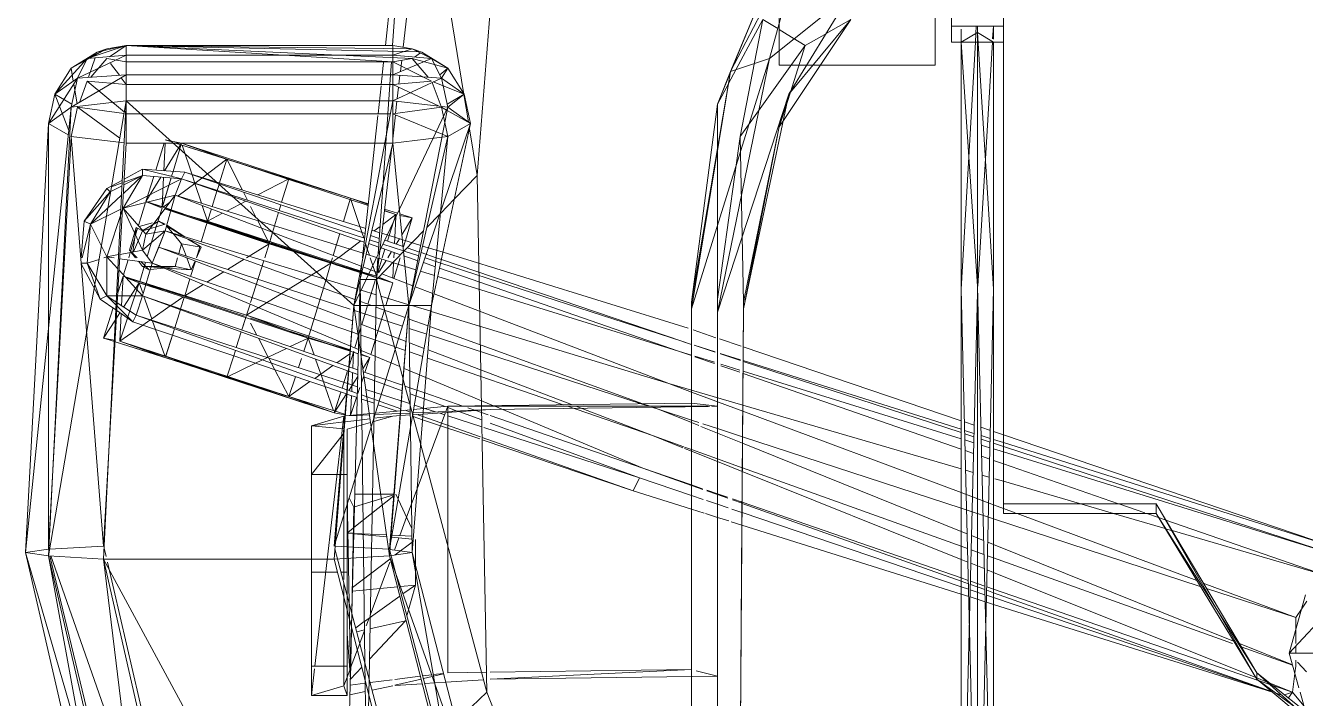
# Model space of a CAD drawing. Header units: millimetres. Extents: x -21051 to 202668, y -15646 to 13691.
# Drawn here: x -10965.2 to -10652.5, y -8356.8 to -8192.5 of the extents above; entities that cross this region are included whole.
import ezdxf

# ---------------------------------------------------------------- set-up
doc = ezdxf.new("R2010")
doc.units = ezdxf.units.MM
doc.layers.add('G-IMPT', color=8, linetype='Continuous', lineweight=5)
doc.layers.add('I-FURN', color=30, linetype='Continuous', lineweight=5)
doc.layers.get('0').off()
doc.layers.get('I-FURN').off()

# ---------------------------------------------------------------- blocks, each defined once
blk = doc.blocks.new('Aeron_Work_Chair_3485 - Aeron Work Chair_dwg-857507-00_Ground floor')
at = {"layer": 'G-IMPT'}
for p, q in [((-6.35, -37.31), (-25.4, -14.29)), ((-4.76, -37.31), (-25.4, -14.29)), ((-4.76, -37.31), (-23.02, -14.29)), ((-6.35, -37.31), (-23.02, -14.29)), ((-4.76, -37.31), (-23.02, -14.29)), ((23.81, -17.46), (50.52, -99.22)), ((49.19, -99.22), (23.81, -17.46)), ((0, -29.37), (11.11, -19.05)), ((19.05, -20.64), (32.54, -59.54)), ((29.97, -58.01), (19.05, -20.64)), ((26.19, -19.05), (53.32, -99.22)), ((51.45, -99.22), (26.19, -19.05)), ((0, -27.78), (0, -22.22)), ((0, -29.37), (0, -22.22)), ((-9.53, -26.72), (-14.18, -25.43)), ((-9.53, -28.58), (-12.86, -25.8)), ((-4.93, -28), (-9.53, -28.58)), ((0, -29.37), (-8.4, -27.04)), ((-3.18, -27.78), (-4.76, -27.98)), ((-2.18, -27.34), (-4.56, -25.14)), ((-1.71, -27.78), (-3.18, -27.78)), ((14.29, -25.4), (0, -29.37)), ((1.71, -27.78), (0, -27.78)), ((0, -29.37), (0, -27.79)), ((5.71, -27.78), (2.37, -27.78)), ((8.73, -27.78), (5.71, -27.78)), ((8.73, -27.78), (10.75, -26.38)), ((8.73, -27.78), (17.16, -50.38)), ((15.85, -49.6), (8.73, -27.78)), ((10.75, -26.38), (12.69, -25.04)), ((-9.53, -28.58), (-10.91, -29.55)), ((-9.53, -28.58), (-10.9, -29.57)), ((-10.24, -31.19), (-9.83, -32.49)), ((-10.24, -31.2), (-9.77, -32.59)), ((-9.71, -32.66), (-10.23, -31.21)), ((-9.53, -28.58), (-10.16, -30.49)), ((-9.53, -28.58), (-7.86, -33.4)), ((-7.31, -34.09), (-9.53, -28.58)), ((-2.89, -28.56), (1.6, -41.1)), ((2.37, -41.54), (-2.85, -28.58)), ((-9.53, -33.48), (11.93, -101.6)), ((-9.43, -33.59), (13.59, -101.6)), ((14.78, -101.6), (-9.35, -33.68)), ((-7.61, -34.13), (-6.66, -36.88)), ((-6.02, -37.31), (-7.04, -34.76)), ((-6.63, -36.97), (15.67, -101.6)), ((34.13, -61.91), (-6.35, -37.31)), ((-6.35, -37.31), (-4.76, -37.31)), ((-6.35, -37.31), (36.51, -61.91)), ((-4.76, -37.31), (-6.35, -37.31)), ((36.51, -61.91), (-4.76, -37.31)), ((-4.76, -37.31), (34.13, -61.91)), ((36.51, -61.91), (-4.76, -37.31)), ((19.76, -101.6), (-5.92, -37.57)), ((2.37, -43.24), (23.3, -101.6)), ((26.58, -101.6), (2.94, -42.95)), ((32.84, -101.6), (16.35, -51.1)), ((17.75, -51.95), (34.13, -95.87)), ((30.42, -59.56), (30.02, -58.18)), ((34.13, -72.27), (30.45, -59.68)), ((32.58, -59.65), (33.15, -61.29)), ((33.16, -61.32), (34.13, -64.13)), ((34.13, -61.91), (34.13, -99.22)), ((34.13, -61.91), (36.51, -61.91)), ((36.51, -61.91), (34.13, -61.91)), ((36.51, -61.91), (36.51, -99.22)), ((36.51, -61.91), (36.51, -99.22)), ((34.3, -64.63), (36.51, -71)), ((36.54, -71.07), (46.3, -99.22)), ((42, -99.22), (34.13, -72.27)), ((34.31, -96.36), (35.38, -99.22)), ((36.51, -99.22), (34.13, -99.22)), ((36.51, -99.22), (34.13, -99.22)), ((35.38, -99.22), (36.27, -101.6)), ((149.23, -99.22), (36.51, -99.22)), ((167.48, -99.22), (36.51, -99.22)), ((42.62, -101.32), (42, -99.22)), ((46.3, -99.22), (47.12, -101.6)), ((49.92, -101.6), (49.19, -99.22)), ((50.52, -99.22), (51.3, -101.6)), ((52.2, -101.6), (51.45, -99.22)), ((53.32, -99.22), (54.13, -101.6)), ((167.48, -99.22), (149.23, -99.22)), ((149.23, -99.22), (157.96, -99.22)), ((153.19, -99.22), (149.23, -99.22)), ((149.23, -99.22), (149.23, -104.19)), ((165.1, -99.22), (153.19, -99.22)), ((153.19, -99.22), (153.19, -111.92)), ((88.9, -101.6), (-69.42, -101.6)), ((-67.17, -101.76), (89.69, -105.57)), ((88.9, -101.6), (-59.53, -101.6)), ((88.9, -101.6), (-59.53, -105.02)), ((11.93, -101.6), (12.49, -103.36)), ((13.59, -101.6), (14.17, -103.32)), ((15.38, -103.29), (14.78, -101.6)), ((15.67, -101.6), (16.25, -103.27)), ((20.39, -103.18), (19.76, -101.6)), ((23.3, -101.6), (23.83, -103.1)), ((27.15, -103.02), (26.58, -101.6)), ((35.43, -109.54), (32.84, -101.6)), ((36.27, -101.6), (39.23, -109.54)), ((43.53, -104.45), (43.01, -102.66)), ((47.45, -102.55), (48.15, -104.56)), ((50.86, -104.63), (50.2, -102.49)), ((51.58, -102.46), (52.3, -104.66)), ((53.17, -104.68), (52.46, -102.44)), ((54.4, -102.4), (55.19, -104.73)), ((88.9, -101.6), (149.23, -101.6)), ((88.9, -101.6), (149.23, -101.6)), ((88.9, -101.6), (151.61, -105.57)), ((89.67, -105.47), (149.23, -101.89)), ((151.61, -105.57), (149.23, -101.6)), ((149.97, -101.6), (153.19, -101.6)), ((153.19, -101.6), (149.97, -101.6)), ((150.04, -101.84), (153.19, -101.65)), ((-72.23, -105.57), (88.9, -109.54)), ((89.69, -105.57), (-72.23, -105.57)), ((88.11, -105.57), (-59.53, -105.57)), ((88.11, -105.57), (-59.53, -109.13)), ((12.59, -103.7), (13.75, -107.36)), ((14.31, -103.74), (15.52, -107.32)), ((16.81, -107.29), (15.55, -103.77)), ((16.42, -103.79), (17.63, -107.27)), ((21.99, -107.17), (20.68, -103.89)), ((24.15, -103.98), (25.26, -107.09)), ((28.76, -107), (27.57, -104.06)), ((88.11, -105.57), (149.23, -105.57)), ((88.9, -109.54), (149.23, -106.07)), ((89.69, -105.57), (151.61, -105.57)), ((89.69, -105.57), (149.23, -109.54)), ((149.23, -104.19), (149.23, -105.42)), ((149.23, -105.57), (149.23, -106.92)), ((149.23, -109.54), (151.61, -105.57)), ((149.23, -105.57), (151.21, -105.57)), ((149.23, -106.07), (151.33, -105.95)), ((151.38, -105.95), (153.19, -105.84)), ((151.61, -105.57), (153.19, -105.57)), ((13.85, -107.69), (14.43, -109.54)), ((15.66, -107.73), (16.27, -109.54)), ((17.6, -109.54), (16.97, -107.77)), ((17.8, -107.79), (18.41, -109.54)), ((22.94, -109.54), (22.28, -107.9)), ((25.58, -107.98), (26.14, -109.54)), ((29.78, -109.54), (29.18, -108.07)), ((44.7, -108.45), (44.17, -106.63)), ((48.83, -106.52), (49.54, -108.57)), ((52.11, -108.63), (51.43, -106.45)), ((52.88, -106.42), (53.61, -108.67)), ((54.43, -108.69), (53.71, -106.4)), ((55.73, -106.35), (56.54, -108.74)), ((149.23, -106.92), (149.23, -111.92)), ((88.9, -109.54), (-66.66, -109.54)), ((88.9, -109.54), (-62.13, -109.54)), ((14.43, -109.54), (31.31, -163.11)), ((16.27, -109.54), (34.39, -163.08)), ((36.62, -163.07), (17.6, -109.54)), ((18.41, -109.54), (36.87, -163.07)), ((44.39, -163.01), (22.94, -109.54)), ((26.14, -109.54), (45.31, -163)), ((51.31, -162.96), (29.78, -109.54)), ((52.87, -162.95), (35.43, -109.54)), ((39.23, -109.54), (59.14, -162.9)), ((60.6, -162.89), (45.02, -109.54)), ((49.87, -109.54), (68.35, -162.83)), ((68.93, -162.83), (52.39, -109.54)), ((53.9, -109.54), (71.3, -162.81)), ((71.48, -162.81), (54.7, -109.54)), ((56.81, -109.54), (74.83, -162.79)), ((88.9, -109.54), (149.23, -109.54)), ((88.9, -109.54), (149.23, -109.54)), ((149.23, -109.54), (152.45, -109.54)), ((152.45, -109.54), (149.23, -109.54)), ((149.23, -111.92), (157.96, -111.92)), ((153.19, -111.92), (149.23, -111.92)), ((165.1, -111.92), (153.19, -111.92)), ((143.67, -115.89), (156.37, -115.89)), ((143.67, -143.93), (143.67, -115.89)), ((161.13, -115.89), (143.67, -115.89)), ((130.12, -152.96), (154.78, -136.52)), ((136.52, -151.61), (154.78, -136.52)), ((161.13, -136.52), (136.52, -151.61)), ((145.26, -156.37), (161.13, -136.52)), ((154.78, -136.52), (151.36, -142.51)), ((151.15, -142.88), (148.43, -147.64)), ((143.67, -153.99), (143.67, -143.93)), ((148.43, -147.64), (126.21, -163.51)), ((137.07, -151.27), (148.43, -147.64)), ((177.01, -147.64), (142.08, -165.89)), ((177.01, -147.64), (145.26, -156.37)), ((148.43, -147.64), (151.15, -152.06)), ((83.34, -169.07), (136.52, -151.61)), ((84.14, -162.72), (136.52, -151.61)), ((136.52, -151.61), (128.59, -153.99)), ((128.59, -153.99), (135.05, -151.92)), ((128.59, -153.99), (130.12, -152.96)), ((135.05, -151.92), (136.84, -151.35)), ((151.15, -152.06), (152.34, -153.99)), ((84.14, -162.72), (128.59, -153.99)), ((85.73, -162.72), (128.59, -153.99)), ((143.67, -153.99), (152.34, -153.99)), ((143.67, -153.99), (152.25, -153.99)), ((152.25, -153.99), (161.13, -153.99)), ((152.34, -153.99), (156.37, -153.99)), ((152.57, -154.36), (154.78, -157.96)), ((83.34, -169.07), (145.26, -156.37)), ((84.14, -175.42), (145.26, -156.37)), ((126.21, -163.51), (154.78, -157.96)), ((139.14, -166.38), (154.78, -157.96)), ((145.26, -156.37), (142.08, -165.89)), ((142.08, -165.89), (161.13, -157.96)), ((161.13, -157.96), (142.92, -165.45)), ((-23.81, -163.51), (32.03, -163.1)), ((-22.22, -163.51), (84.14, -162.73)), ((31.31, -163.12), (32.14, -165.75)), ((32.03, -163.1), (84.14, -162.72)), ((34.4, -163.1), (35.23, -165.57)), ((37.47, -165.44), (36.63, -163.08)), ((36.88, -163.08), (37.69, -165.43)), ((46.82, -169.07), (44.39, -163.02)), ((45.32, -163.02), (47.49, -169.07)), ((53.77, -169.07), (51.32, -162.97)), ((54.87, -169.07), (52.87, -162.96)), ((59.14, -162.91), (63.81, -175.42)), ((64.26, -175.42), (60.6, -162.9)), ((68.63, -163.62), (70.23, -168.24)), ((70.61, -168.26), (69.16, -163.59)), ((71.51, -163.46), (73.12, -168.38)), ((73.24, -168.39), (71.68, -163.45)), ((74.99, -163.25), (76.79, -168.57)), ((84.14, -162.73), (85.73, -162.72)), ((85.73, -162.72), (126.21, -163.51)), ((86.52, -169.07), (126.21, -163.51)), ((32.31, -166.3), (33.19, -169.07)), ((35.53, -166.46), (36.42, -169.07)), ((38.76, -169.07), (37.87, -166.58)), ((38.09, -166.59), (38.95, -169.07)), ((84.14, -175.42), (142.08, -165.89)), ((85.73, -175.42), (142.08, -165.89)), ((142.08, -165.89), (134.14, -169.07)), ((141.7, -165.96), (134.14, -169.07)), ((134.14, -169.07), (139.11, -166.4)), ((-24.61, -169.07), (83.34, -169.07)), ((-20.64, -169.07), (-5.56, -169.07)), ((-5.56, -169.07), (-6.35, -224.63)), ((-5.56, -169.07), (-4.26, -174.26)), ((60.33, -169.07), (-5.56, -169.07)), ((-5.56, -169.07), (60.33, -169.07)), ((33.19, -169.07), (34.11, -171.99)), ((36.42, -169.07), (37.34, -171.79)), ((39.68, -171.66), (38.76, -169.07)), ((38.95, -169.07), (39.83, -171.65)), ((49.36, -175.42), (46.82, -169.07)), ((47.49, -169.07), (49.77, -175.42)), ((55.42, -173.16), (53.77, -169.07)), ((56.03, -172.64), (54.87, -169.07)), ((60.3, -171.06), (59.53, -224.63)), ((60.33, -169.07), (60.31, -170.43)), ((60.33, -169.07), (61.12, -175.42)), ((60.33, -169.07), (83.34, -169.07)), ((60.33, -169.07), (60.33, -170.43)), ((60.33, -171.39), (60.33, -234.95)), ((70.77, -169.81), (72.44, -174.63)), ((72.59, -174.63), (71.09, -169.8)), ((73.54, -169.65), (75.22, -174.79)), ((75.25, -174.79), (73.63, -169.64)), ((77.08, -169.44), (78.97, -175.02)), ((83.34, -169.07), (86.52, -169.07)), ((85.73, -175.42), (134.14, -169.07)), ((86.52, -169.07), (122.77, -169.07)), ((123.3, -169.07), (134.14, -169.07)), ((34.22, -172.34), (35.19, -175.42)), ((37.59, -172.55), (38.57, -175.42)), ((41.01, -175.42), (40.04, -172.69)), ((40.2, -172.7), (41.14, -175.42)), ((56.33, -175.42), (55.61, -173.62)), ((56.94, -175.42), (56.37, -173.67)), ((-23.81, -175.42), (-5.65, -175.42)), ((-22.22, -175.42), (-5.65, -175.42)), ((-6.35, -224.63), (-3.97, -175.42)), ((-5.65, -175.42), (60.23, -175.42)), ((-5.65, -175.42), (60.23, -175.42)), ((-4.62, -224.63), (-3.97, -175.42)), ((-3.97, -175.42), (60.23, -175.42)), ((35.19, -175.42), (39.69, -189.71)), ((38.57, -175.42), (42.86, -188.12)), ((45.24, -187.32), (41.01, -175.42)), ((41.14, -175.42), (45.24, -187.32)), ((50.04, -177.12), (49.36, -175.42)), ((49.77, -175.42), (50.38, -177.12)), ((53.18, -184.94), (50.2, -177.51)), ((50.44, -177.3), (53.18, -184.94)), ((59.53, -183.36), (56.33, -175.42)), ((59.53, -183.36), (56.94, -175.42)), ((60.23, -175.42), (84.14, -175.42)), ((61.12, -175.42), (60.33, -234.95)), ((61.12, -175.42), (85.73, -175.42)), ((63.81, -175.42), (65.88, -180.98)), ((65.88, -180.98), (64.26, -175.42)), ((72.72, -175.42), (73.82, -178.59)), ((73.82, -178.59), (72.83, -175.42)), ((75.42, -175.42), (76.2, -177.8)), ((75.99, -177.12), (75.45, -175.42)), ((76.2, -177.8), (75.99, -177.12)), ((76.2, -177.8), (96.15, -236.51)), ((76.2, -177.8), (95.32, -236.69)), ((79.37, -176.21), (97.93, -236.13)), ((65.88, -180.98), (87.76, -238.31)), ((65.88, -180.98), (83.49, -239.03)), ((73.82, -178.59), (94.04, -236.97)), ((73.82, -178.59), (92.03, -237.4)), ((59.53, -183.36), (60.1, -184.92)), ((59.53, -183.36), (60.1, -185.1)), ((45.24, -187.32), (58.08, -224.63)), ((45.24, -187.32), (60.33, -223.47)), ((53.18, -184.94), (60.33, -205.7)), ((53.18, -184.94), (60.33, -203.67)), ((60.33, -185.55), (60.96, -187.31)), ((60.33, -185.8), (60.95, -187.74)), ((60.96, -187.31), (79.78, -239.33)), ((42.86, -188.12), (39.69, -189.71)), ((39.69, -189.71), (52.14, -226.59)), ((39.69, -189.71), (52.71, -226.6)), ((42.86, -188.12), (55.14, -226.18)), ((42.86, -188.12), (56.23, -224.63)), ((60.95, -187.74), (77.75, -239.49)), ((-9.53, -225.42), (-60.33, -205.58)), ((-9.53, -225.42), (-60.33, -205.58)), ((60.73, -204.72), (74.1, -239.77)), ((60.7, -206.79), (72.11, -239.93)), ((116.68, -227.81), (197.64, -221.46)), ((116.68, -227.81), (197.64, -221.46)), ((58.24, -225.09), (59.3, -228.16)), ((59.53, -224.63), (58.44, -241.01)), ((59.53, -224.63), (58.8, -240.98)), ((60.47, -223.83), (67.35, -240.31)), ((-36.51, -227.81), (24.61, -243.68)), ((23.81, -249.24), (-36.51, -227.81)), ((-9.53, -225.42), (-16.66, -232.96)), ((-9.53, -225.42), (116.68, -227.81)), ((-9.53, -225.42), (50.91, -241.6)), ((-9.53, -225.42), (116.68, -227.81)), ((-6.46, -226.25), (-7.07, -235.45)), ((-4.76, -234.95), (-4.64, -225.52)), ((52.34, -227.17), (57.05, -241.12)), ((52.85, -226.99), (57.81, -241.06)), ((55.29, -226.65), (57.97, -234.95)), ((56.98, -226.68), (59.02, -232.27)), ((110.97, -233.34), (116.68, -227.81)), ((116.68, -227.81), (128.09, -229.67)), ((59.37, -228.36), (59.95, -230.05)), ((60.37, -231.29), (63.58, -240.6)), ((84.93, -238.92), (129.38, -229.39)), ((129.38, -229.39), (84.93, -244.47)), ((129.38, -229.39), (126.21, -234.95)), ((136.52, -230.98), (129.38, -229.39)), ((129.38, -229.39), (132.55, -235.11)), ((129.38, -229.39), (133.35, -234.95)), ((129.77, -229.94), (136.48, -231.04)), ((136.52, -230.98), (133.35, -234.95)), ((136.52, -230.98), (134.15, -235.13)), ((136.49, -231.04), (194.47, -240.51)), ((142.88, -234.95), (136.52, -230.98)), ((136.52, -230.98), (139.55, -238.55)), ((140.49, -236.54), (136.52, -230.98)), ((-38.1, -233.36), (23.81, -249.24)), ((-34.93, -233.36), (25.04, -249.14)), ((24.61, -243.68), (-34.93, -233.36)), ((59.17, -232.68), (60, -234.95)), ((107.44, -236.75), (110.97, -233.34)), ((-7.07, -235.45), (-7.25, -238.16)), ((-5.01, -235.99), (-5.59, -238.45)), ((-4.9, -236.02), (-5.21, -238.51)), ((-4.76, -234.95), (58.84, -234.95)), ((58.81, -235.52), (40.16, -242.45)), ((58.22, -235.73), (58.69, -237.2)), ((60.33, -234.95), (59.05, -235.42)), ((59.07, -234.95), (60.33, -234.95)), ((60.33, -234.95), (59.77, -240.91)), ((60.26, -235.65), (62.12, -240.72)), ((84.93, -244.47), (126.21, -234.95)), ((84.93, -238.92), (126.21, -234.95)), ((84.93, -257.97), (133.35, -234.95)), ((84.93, -244.47), (133.35, -234.95)), ((95.32, -236.69), (96.57, -240.53)), ((96.15, -236.51), (96.59, -237.78)), ((97.93, -236.13), (99.47, -241.12)), ((104.02, -240.07), (107.31, -236.88)), ((126.21, -234.95), (124.62, -248.44)), ((126.21, -234.95), (133.35, -236.54)), ((126.21, -234.95), (131.76, -248.44)), ((131.76, -248.44), (133.35, -236.54)), ((132.65, -235.28), (133.35, -236.54)), ((140.49, -236.54), (133.35, -234.95)), ((133.35, -234.95), (134.94, -248.44)), ((133.55, -236.61), (139.43, -238.82)), ((138.91, -248.44), (133.6, -237.07)), ((140.49, -236.54), (134.94, -248.44)), ((142.88, -234.95), (140.49, -236.54)), ((145.26, -238.92), (140.49, -236.54)), ((140.49, -236.54), (141.29, -248.44)), ((142.88, -234.95), (141.29, -236.93)), ((146.84, -241.3), (142.88, -234.95)), ((142.88, -234.95), (145.26, -243.68)), ((145.26, -238.92), (142.88, -234.95)), ((-7.25, -238.2), (-7.41, -240.6)), ((-5.66, -238.77), (-6.17, -240.93)), ((-5.26, -238.91), (-5.53, -241.1)), ((24.61, -243.68), (84.93, -238.92)), ((25.4, -249.24), (84.93, -238.92)), ((58.94, -237.96), (59.79, -240.61)), ((62.12, -240.72), (63.39, -244.19)), ((63.58, -240.6), (65.25, -245.44)), ((67.35, -240.31), (69.59, -245.67)), ((74.47, -240.73), (75.85, -244.36)), ((77.96, -240.13), (79.35, -244.4)), ((79.95, -239.78), (81.63, -244.43)), ((83.53, -239.16), (84.93, -243.8)), ((84.93, -238.92), (84.93, -244.47)), ((84.93, -238.92), (84.93, -244.47)), ((87.88, -238.63), (89.52, -242.92)), ((92.28, -238.21), (93.34, -241.62)), ((94.4, -238.01), (95.41, -240.92)), ((96.59, -237.8), (97.85, -241.49)), ((138.91, -248.44), (139.7, -238.92)), ((144.46, -248.44), (139.7, -238.92)), ((145.26, -243.68), (140.71, -239.78)), ((145.26, -238.92), (141.29, -248.44)), ((146.05, -248.44), (145.26, -238.92)), ((147.64, -243.68), (145.26, -238.92)), ((145.26, -238.92), (146.84, -241.3)), ((148, -245.87), (194.47, -240.51)), ((-7.46, -241.22), (-7.9, -247.87)), ((-6.31, -241.51), (-7.81, -247.91)), ((-5.61, -241.69), (-6.38, -247.89)), ((16.67, -242.89), (9.11, -244.95)), ((16.67, -242.89), (14.5, -245.93)), ((16.32, -246.57), (16.67, -242.89)), ((16.67, -242.89), (21.55, -242.89)), ((21.55, -242.89), (27.78, -242.89)), ((23.81, -249.24), (24.61, -243.68)), ((24.01, -247.83), (27.15, -243.71)), ((24.61, -243.68), (25.38, -249.12)), ((24.61, -243.68), (84.93, -244.47)), ((27.86, -243.72), (28.34, -248.73)), ((28.85, -248.64), (28.62, -243.73)), ((38.89, -247.65), (30.46, -243.76)), ((40.16, -242.45), (33.23, -245.03)), ((50.91, -241.6), (66.88, -245.88)), ((57.05, -241.12), (57.84, -243.46)), ((57.81, -241.06), (58.34, -242.55)), ((58.44, -241.01), (58.27, -243.54)), ((58.8, -240.98), (58.69, -243.47)), ((59.77, -240.91), (59.54, -243.32)), ((59.89, -240.9), (60.61, -243.13)), ((72.5, -241.07), (73.62, -244.33)), ((89.75, -243.53), (92.64, -251.1)), ((91.28, -252.41), (103.18, -240.88)), ((93.69, -242.75), (96.49, -251.81)), ((95.89, -242.32), (97.06, -245.69)), ((97.07, -242.09), (98.24, -245.67)), ((97.99, -241.91), (99.01, -244.92)), ((99.62, -241.59), (102.57, -251.11)), ((106.36, -243.68), (100.79, -245.35)), ((106.36, -243.68), (102.23, -246.21)), ((106.36, -243.68), (107.32, -246.71)), ((107.32, -246.71), (106.36, -243.68)), ((106.36, -243.68), (106.96, -246.68)), ((106.36, -243.68), (106.96, -246.68)), ((144.46, -248.44), (145.26, -243.68)), ((148.43, -313.53), (145.26, -243.68)), ((146.62, -241.64), (145.61, -243.15)), ((146.05, -248.44), (147.64, -243.68)), ((147.64, -243.68), (146.84, -241.3)), ((148.43, -313.53), (146.86, -242.13)), ((148.43, -248.44), (147.64, -243.68)), ((148.43, -313.53), (147.64, -243.68)), ((23.02, -262.73), (-38.89, -246.86)), ((-34.13, -246.86), (25.48, -262.54)), ((7.94, -245.27), (-1.44, -254.13)), ((6, -253.99), (7.94, -245.27)), ((13.94, -246.71), (7.77, -255.35)), ((23.81, -249.24), (84.93, -244.47)), ((28.16, -246.92), (25.22, -248.01)), ((25.4, -249.24), (84.93, -244.47)), ((27.24, -262.41), (84.93, -244.47)), ((33.23, -245.03), (28.76, -246.7)), ((58.07, -246.62), (57.94, -248.44)), ((58.23, -244.12), (58.07, -246.57)), ((58.56, -246.59), (58.28, -252.76)), ((58.66, -244.13), (58.56, -246.53)), ((59.24, -246.53), (58.67, -252.64)), ((58.9, -244.13), (59.35, -245.4)), ((59.46, -244.14), (59.24, -246.48)), ((59.73, -246.49), (63.1, -256.03)), ((60.99, -244.3), (61.63, -246.29)), ((61.64, -246.34), (64.45, -255.04)), ((64.1, -246.14), (67.52, -255.48)), ((65.45, -246.03), (68.76, -255.66)), ((66.99, -245.91), (91.28, -252.41)), ((70.03, -246.72), (73.97, -256.17)), ((73.97, -245.35), (74.76, -247.64)), ((76.16, -245.18), (80.39, -256.25)), ((79.88, -246.04), (83.21, -256.28)), ((81.98, -245.39), (84.56, -252.54)), ((84.93, -244.47), (84.93, -257.97)), ((84.93, -244.47), (124.62, -248.44)), ((84.93, -257.97), (84.93, -244.47)), ((85.14, -244.5), (87.21, -251.32)), ((96.59, -246.61), (91.51, -248.14)), ((97.35, -246.53), (99, -251.28)), ((98.28, -245.81), (99.92, -250.84)), ((100.79, -245.35), (99.31, -245.8)), ((99.35, -245.92), (100.87, -250.39)), ((101.24, -246.81), (99.93, -247.61)), ((135.46, -247.31), (138.23, -247)), ((139.03, -246.9), (141.17, -246.66)), ((142.08, -246.55), (144.83, -246.23)), ((148.43, -250.23), (194.47, -245.27)), ((148.43, -248.46), (194.47, -245.27)), ((-9.01, -253.47), (-7.94, -248.44)), ((-6.46, -248.56), (-7.14, -253.96)), ((22.26, -249.11), (9.32, -253.93)), ((15.2, -258.28), (16.25, -247.3)), ((16.07, -258.26), (23.02, -249.14)), ((23.02, -262.73), (23.81, -249.24)), ((84.93, -257.97), (23.81, -249.24)), ((25.41, -249.47), (26.18, -262.49)), ((28.45, -249.9), (29.21, -257.93)), ((29.29, -257.93), (28.91, -249.97)), ((30.7, -257.9), (38.46, -248.19)), ((35.78, -257.77), (38.73, -248.17)), ((38.89, -257.69), (38.89, -248.16)), ((56.63, -253.05), (57.94, -248.44)), ((57.39, -253.03), (57.94, -248.44)), ((59.16, -247.38), (60.72, -252)), ((74.89, -248.02), (77.71, -256.21)), ((90.49, -248.44), (84.93, -250.13)), ((124.62, -248.44), (84.93, -257.97)), ((84.93, -257.97), (134.94, -248.44)), ((90.49, -248.44), (91.67, -252.04)), ((90.49, -248.44), (91.85, -251.86)), ((91.63, -252.07), (90.49, -248.44)), ((90.49, -248.44), (91.85, -251.86)), ((91.85, -251.86), (90.49, -248.44)), ((91.28, -252.41), (123.64, -248.68)), ((95.38, -248.21), (91.61, -248.39)), ((95.95, -250.05), (92.94, -251.88)), ((97.89, -248.09), (96.59, -248.15)), ((98.11, -248.72), (96.59, -249.66)), ((101.58, -247.92), (100.05, -247.99)), ((102, -249.28), (100.64, -249.71)), ((102, -249.28), (100.64, -249.71)), ((106.58, -247.68), (101.58, -247.92)), ((107.16, -247.65), (102, -249.28)), ((107.16, -247.65), (102, -249.28)), ((107.16, -247.65), (104.75, -250.86)), ((107.16, -247.65), (108.16, -250.46)), ((107.16, -247.65), (108.08, -250.47)), ((108.16, -250.46), (107.16, -247.65)), ((107.49, -247.25), (108.49, -250.43)), ((108.49, -250.43), (107.49, -247.25)), ((114.89, -250.78), (124.62, -250.1)), ((124.62, -313.53), (124.62, -248.44)), ((131.76, -248.44), (124.62, -248.44)), ((124.62, -250.1), (131.63, -249.62)), ((125.68, -248.44), (131.49, -247.77)), ((134.94, -248.44), (131.76, -248.44)), ((131.76, -313.53), (131.76, -249.05)), ((131.76, -249.61), (138.83, -249.12)), ((131.86, -247.73), (134.81, -247.39)), ((138.91, -248.44), (134.94, -248.44)), ((134.94, -313.53), (134.94, -248.44)), ((134.94, -248.44), (141.29, -248.44)), ((138.91, -248.44), (144.46, -248.44)), ((138.91, -313.53), (138.91, -248.44)), ((138.91, -249.12), (141.24, -248.95)), ((146.05, -248.44), (141.29, -248.44)), ((141.29, -248.44), (141.29, -313.53)), ((141.29, -248.95), (144.44, -248.73)), ((144.46, -248.44), (144.46, -313.53)), ((148.43, -313.53), (144.46, -248.44)), ((146.05, -248.44), (146.05, -313.53)), ((146.05, -248.44), (148.43, -248.44)), ((148.43, -248.44), (148.43, -313.53)), ((-6.16, -254.22), (91.28, -252.41)), ((58.63, -253.02), (58.24, -257.21)), ((61.05, -252.97), (62.08, -256.02)), ((76.5, -252.7), (72.97, -253.78)), ((83.82, -250.47), (76.55, -252.69)), ((91.28, -252.65), (85.27, -254.48)), ((87.56, -252.48), (88.69, -256.18)), ((91.28, -252.41), (96.59, -252.05)), ((91.28, -252.41), (91.28, -256.38)), ((92.89, -256.06), (91.73, -252.38)), ((91.87, -252.64), (92.98, -256.04)), ((92.08, -252.41), (93.16, -255.99)), ((92.08, -252.41), (93.1, -256.01)), ((92.08, -252.41), (93.1, -256.01)), ((92.69, -254.28), (92.08, -252.41)), ((96.59, -253.92), (92.08, -252.41)), ((92.08, -252.41), (93.1, -256.01)), ((96.27, -251.09), (93.03, -252.11)), ((96.27, -251.09), (93.03, -252.11)), ((93.09, -252.29), (94.39, -255.7)), ((98.67, -250.33), (96.59, -250.99)), ((98.67, -250.33), (96.59, -250.99)), ((96.59, -255.81), (124.62, -252.79)), ((96.67, -252.39), (97.47, -254.96)), ((97.53, -251.98), (114.89, -250.78)), ((99.2, -251.86), (100.06, -254.34)), ((100.22, -251.79), (100.98, -254.12)), ((101.32, -251.72), (102.05, -253.86)), ((102.73, -251.62), (103.33, -253.55)), ((104.26, -251.51), (103.15, -252.99)), ((124.62, -252.79), (131.37, -252.06)), ((131.76, -252.02), (138.59, -251.29)), ((138.91, -251.25), (141.04, -251.02)), ((141.29, -251), (144.27, -250.67)), ((23.02, -319.09), (-96.04, -254.79)), ((-37.31, -254.79), (-6.16, -254.22)), ((-37.31, -254.79), (-2.33, -255.23)), ((-10.18, -258.92), (-9.37, -255.14)), ((-7.29, -255.16), (-7.75, -258.86)), ((-3.38, -255.96), (-6.35, -258.76)), ((-2.33, -255.23), (91.28, -256.38)), ((5.57, -255.32), (2.45, -256.48)), ((5.28, -257.23), (5.7, -255.32)), ((7.74, -255.39), (6.24, -257.48)), ((8.59, -254.2), (6.72, -254.9)), ((91.28, -256.38), (9.8, -258.42)), ((55.42, -257.28), (56.39, -253.89)), ((56.89, -257.24), (57.27, -254.02)), ((58.22, -254.15), (58.08, -257.21)), ((67.55, -255.56), (66.02, -256.07)), ((72.23, -254), (68.61, -255.21)), ((72.23, -254), (69.5, -255.76)), ((72.23, -254), (72.94, -256.15)), ((72.23, -254), (73.09, -256.16)), ((72.23, -254), (72.91, -256.15)), ((72.23, -254), (73.09, -256.16)), ((72.23, -254), (73.09, -256.16)), ((79.51, -256.24), (77.94, -256.71)), ((84.93, -254.59), (80.29, -256)), ((84.93, -253.55), (85.93, -256.32)), ((91.76, -256.33), (95.85, -255.89)), ((94.95, -262.56), (93.01, -256.43)), ((93.11, -256.41), (93.94, -258.94)), ((93.21, -256.39), (95.25, -263.52)), ((93.21, -256.39), (93.86, -258.65)), ((93.21, -256.39), (95.25, -263.52)), ((93.28, -256.38), (94.48, -260.36)), ((95.69, -263.47), (93.37, -256.36)), ((94.56, -256.13), (111.92, -301.62)), ((100.72, -256.24), (96.66, -261.64)), ((98.78, -254.65), (97.21, -254.12)), ((97.69, -255.69), (111.92, -301.62)), ((100.08, -255.08), (98.78, -254.65)), ((100.42, -255.4), (115.89, -300.04)), ((101.36, -255.3), (115.89, -300.04)), ((104.23, -256.46), (101.44, -255.53)), ((102.5, -255.17), (117.47, -299.24)), ((103.78, -255.03), (117.47, -299.24)), ((109.37, -254.43), (120.65, -288.93)), ((109.57, -254.41), (111.12, -258.76)), ((111.12, -258.76), (109.57, -254.41)), ((109.75, -254.39), (111.12, -258.76)), ((115.89, -273.84), (109.75, -254.39)), ((2.37, -258.6), (-35.72, -259.56)), ((-8.89, -259.56), (-10.32, -259.56)), ((-10.32, -268.29), (-10.32, -259.56)), ((-3.18, -259.56), (-10.32, -259.56)), ((-10.32, -259.56), (-7.94, -260.35)), ((4.76, -259.56), (-8.89, -259.56)), ((-4.1, -258.92), (-7.94, -260.35)), ((-6.35, -258.76), (9.94, -258.46)), ((4.76, -259.56), (-6.35, -258.76)), ((-6.35, -258.76), (-4.95, -258.79)), ((-4.95, -258.79), (12.36, -259.09)), ((2.37, -256.51), (-3.53, -258.71)), ((-3.18, -259.56), (14.13, -259.56)), ((-3.18, -268.29), (-3.18, -259.56)), ((9.8, -258.42), (3.36, -258.58)), ((9.02, -259.56), (4.76, -259.56)), ((14.13, -259.56), (4.76, -259.56)), ((4.76, -259.56), (14.13, -259.56)), ((14.13, -259.56), (9.02, -259.56)), ((9.94, -258.46), (35.72, -257.97)), ((12.36, -259.09), (38.89, -259.56)), ((35.18, -259.56), (14.13, -259.56)), ((14.13, -259.56), (19.84, -259.56)), ((14.13, -259.56), (38.89, -259.56)), ((15.08, -259.56), (29.37, -259.56)), ((19.84, -259.56), (43.66, -259.56)), ((19.84, -261.06), (19.84, -259.56)), ((84.93, -257.97), (23.02, -262.73)), ((26.19, -262.73), (84.93, -257.97)), ((29.23, -258.09), (29.35, -259.39)), ((29.36, -259.39), (29.3, -258.09)), ((29.37, -259.56), (30.85, -259.56)), ((29.5, -259.39), (30.56, -258.07)), ((30.85, -259.56), (38.89, -259.56)), ((38.89, -259.56), (35.18, -259.56)), ((37.94, -259.08), (35.72, -257.97)), ((52.37, -259.56), (38.89, -259.56)), ((43.66, -259.56), (54.77, -259.56)), ((43.66, -259.56), (43.66, -261.14)), ((54.77, -259.56), (52.37, -259.56)), ((54.77, -259.56), (55.42, -257.28)), ((56.54, -260.15), (56.89, -257.24)), ((58.08, -257.21), (57.96, -260.04)), ((58.24, -257.21), (57.97, -260.04)), ((58.09, -258.76), (62.92, -258.51)), ((62.49, -257.25), (58.1, -258.71)), ((62.44, -257.1), (63.3, -259.63)), ((64.9, -256.44), (63.42, -256.94)), ((63.47, -257.08), (64.34, -259.55)), ((63.95, -258.46), (65.45, -258.39)), ((67.64, -256.97), (64.21, -259.19)), ((68.99, -259.49), (64.79, -260.82)), ((68.99, -259.49), (64.79, -260.82)), ((65.09, -257.04), (65.87, -259.44)), ((65.53, -258.38), (68.53, -258.23)), ((65.89, -259.51), (82.55, -311.15)), ((68.06, -256.96), (68.88, -259.2)), ((68.9, -259.27), (87.31, -309.56)), ((69.2, -256.93), (69.95, -259.12)), ((69.63, -258.18), (73.54, -257.98)), ((69.97, -259.18), (87.31, -309.56)), ((73.82, -257.97), (70.24, -259.1)), ((73.56, -258.05), (70.24, -259.1)), ((73.15, -258.92), (70.96, -262.05)), ((73.13, -256.84), (73.76, -258.83)), ((73.16, -256.83), (73.56, -258.05)), ((73.77, -258.87), (75.54, -264.48)), ((73.83, -258.87), (75.68, -264.49)), ((74.07, -258.85), (76.99, -269.08)), ((74.07, -258.85), (76.99, -269.08)), ((75.2, -262.8), (74.07, -258.85)), ((75.98, -264.46), (74.11, -258.85)), ((74.23, -256.81), (75.04, -258.73)), ((77.37, -256.89), (74.62, -257.73)), ((75.05, -258.77), (95.25, -307.18)), ((77.97, -256.97), (78.48, -258.46)), ((78.49, -258.49), (95.25, -307.18)), ((81.16, -258.27), (99.22, -305.59)), ((83.31, -256.58), (83.7, -257.79)), ((84.04, -258.85), (99.22, -305.59)), ((84.93, -257.97), (134.94, -313.53)), ((86.43, -257.68), (103.19, -304.01)), ((88.99, -257.2), (103.19, -304.01)), ((93.86, -258.65), (95.25, -263.52)), ((93.94, -258.94), (95.39, -263.34)), ((110.83, -258.66), (104.23, -256.46)), ((111.12, -258.76), (105.46, -260.46)), ((110.88, -258.83), (105.46, -260.46)), ((115.89, -273.84), (111.12, -258.76)), ((124.62, -300.04), (111.12, -258.76)), ((111.12, -258.76), (115.89, -273.84)), ((-10.32, -268.29), (-7.94, -260.35)), ((-7.94, -260.35), (17.15, -260.35)), ((-3.18, -267.46), (57.94, -260.35)), ((18.06, -260.35), (53.76, -260.35)), ((19.84, -268.29), (19.84, -261.92)), ((43.66, -268.29), (53.55, -260.51)), ((43.66, -261.32), (43.66, -268.29)), ((55.56, -268.29), (54.85, -260.41)), ((55.56, -268.29), (56.52, -260.27)), ((55.56, -268.29), (57.94, -260.35)), ((56.52, -260.35), (57.94, -260.35)), ((58.22, -260.13), (58.74, -262.73)), ((58.22, -260.13), (58.74, -262.73)), ((58.37, -260.12), (72.23, -304.01)), ((58.37, -260.12), (62.71, -273.84)), ((63.34, -259.75), (58.74, -262.73)), ((63.8, -261.13), (58.74, -262.73)), ((63.8, -261.13), (59.16, -262.6)), ((63.33, -259.72), (80.96, -311.94)), ((64.37, -259.64), (82.55, -311.15)), ((94.48, -260.36), (95.39, -263.34)), ((96.59, -261.74), (95.25, -263.52)), ((102.49, -261.35), (97.16, -262.95)), ((102.49, -261.35), (97.16, -262.95)), ((23.02, -319.09), (23.02, -262.73)), ((72.23, -304.01), (58.74, -262.73)), ((67.47, -288.93), (58.74, -262.73)), ((58.74, -262.73), (62.71, -273.84)), ((58.74, -262.73), (62.71, -273.84)), ((65.09, -264.94), (59.25, -262.91)), ((67.97, -265.94), (65.09, -264.94)), ((70.28, -263.03), (67.15, -267.5)), ((76.99, -269.08), (75.2, -262.8)), ((75.54, -264.48), (76.99, -269.08)), ((75.68, -264.49), (77.14, -268.92)), ((82.55, -284.16), (75.98, -264.46)), ((91.08, -264.8), (76.99, -269.08)), ((95.25, -263.52), (82.55, -284.16)), ((95.25, -263.52), (91.28, -264.73)), ((96.59, -263.12), (95.25, -263.52)), ((95.25, -263.52), (100.01, -278.61)), ((100.01, -278.61), (95.25, -263.52)), ((95.25, -263.52), (100.01, -278.61)), ((105.18, -293.9), (95.25, -263.52)), ((110.33, -308.77), (95.25, -263.52)), ((95.25, -263.52), (100.01, -278.61)), ((95.43, -263.47), (100.26, -278.16)), ((95.43, -263.47), (97.25, -269.49)), ((105.57, -293.69), (95.69, -263.47)), ((-10.32, -268.29), (-3.8, -267.53)), ((-10.32, -268.29), (-7.99, -268.29)), ((-3.18, -268.29), (-10.32, -268.29)), ((-7.99, -268.29), (51.69, -268.29)), ((-3.18, -268.29), (19.84, -268.29)), ((19.84, -268.29), (43.66, -268.29)), ((43.66, -268.29), (55.56, -268.29)), ((51.69, -268.29), (55.56, -268.29)), ((66.34, -268.65), (62.71, -273.84)), ((71.84, -267.29), (68.18, -266.02)), ((76.99, -269.08), (72.89, -267.65)), ((71.98, -270.75), (69.76, -271.49)), ((71.98, -270.75), (69.76, -271.49)), ((76.99, -269.08), (73.75, -270.16)), ((76.99, -269.08), (73.75, -270.16)), ((76.99, -269.08), (74.89, -273.47)), ((76.99, -269.08), (82.55, -284.16)), ((87.29, -300.57), (76.99, -269.08)), ((78.85, -274.11), (76.99, -269.08)), ((76.99, -269.08), (82.55, -284.16)), ((77.17, -269.03), (78.85, -274.11)), ((97.37, -269.88), (97.88, -271.58)), ((97.88, -271.58), (100.01, -278.61)), ((67.55, -272.23), (62.71, -273.84)), ((67.55, -272.23), (62.71, -273.84)), ((62.71, -273.84), (67.47, -288.93)), ((62.71, -273.84), (76.1, -316.27)), ((76.2, -315.12), (62.71, -273.84)), ((67.47, -288.93), (62.71, -273.84)), ((69.25, -277.24), (62.71, -273.84)), ((62.91, -274.49), (67.47, -288.93)), ((74.44, -274.4), (70.83, -281.93)), ((78.85, -274.11), (81.83, -283.17)), ((82.55, -284.16), (78.85, -274.11)), ((115.89, -273.84), (110.14, -275.57)), ((115.89, -273.84), (110.14, -275.57)), ((115.89, -273.84), (111.95, -281.41)), ((115.89, -273.84), (120.65, -288.93)), ((124.62, -301.49), (115.89, -273.84)), ((115.89, -273.84), (120.65, -288.93)), ((72.09, -278.72), (69.25, -277.24)), ((102.76, -277.78), (100.01, -278.61)), ((102.76, -277.78), (100.49, -278.46)), ((107.67, -276.31), (102.81, -277.77)), ((107.67, -276.31), (102.81, -277.77)), ((109.49, -275.76), (108.14, -276.17)), ((109.49, -275.76), (108.14, -276.17)), ((76.95, -281.25), (72.31, -278.84)), ((95.88, -279.92), (85.66, -283.17)), ((100.01, -278.61), (96.59, -279.7)), ((100.01, -278.61), (96.59, -284.17)), ((100.01, -278.61), (102.79, -286.15)), ((100.01, -278.61), (105.57, -293.69)), ((100.01, -278.61), (108.53, -304.16)), ((100.01, -278.61), (105.57, -293.69)), ((100.41, -278.61), (103.72, -288.66)), ((105.67, -281.43), (100.76, -278.98)), ((70.83, -281.93), (67.47, -288.93)), ((80.65, -283.17), (77.7, -281.64)), ((82.55, -284.16), (78.96, -285.3)), ((81.98, -284.34), (78.96, -285.3)), ((85.28, -283.29), (82.55, -284.16)), ((82.55, -284.16), (87.31, -299.24)), ((82.55, -284.16), (87.31, -299.24)), ((82.55, -284.16), (92.08, -314.33)), ((82.55, -284.16), (87.31, -299.24)), ((109.15, -283.17), (106.36, -281.78)), ((110.44, -284.32), (108.01, -289)), ((112.6, -284.9), (110.66, -283.93)), ((72.64, -287.29), (67.47, -288.93)), ((72.64, -287.29), (67.47, -288.93)), ((73.98, -286.87), (72.64, -287.29)), ((73.98, -286.87), (72.64, -287.29)), ((78.49, -285.45), (74.65, -286.66)), ((78.49, -285.45), (74.65, -286.66)), ((82.31, -284.63), (87.13, -299.3)), ((96.22, -284.76), (93.76, -288.77)), ((102.97, -286.63), (105.57, -293.69)), ((120.65, -288.93), (113.11, -285.16)), ((67.47, -288.93), (72.23, -304.01)), ((67.47, -288.93), (76.2, -315.12)), ((67.47, -288.93), (72.23, -304.01)), ((76.1, -316.27), (67.47, -288.93)), ((93.17, -289.73), (90.65, -293.82)), ((103.72, -288.66), (105.39, -293.74)), ((107.48, -290), (105.57, -293.69)), ((120.65, -288.93), (114.62, -290.83)), ((114.62, -290.83), (120.65, -288.93)), ((116.05, -295.06), (120.65, -288.93)), ((124.62, -300.04), (120.65, -288.93)), ((124.62, -301.49), (120.65, -288.93)), ((120.65, -288.93), (124.62, -300.04)), ((23.02, -319.09), (-96.04, -292.1)), ((-89.69, -292.1), (22.23, -318.16)), ((23.78, -332.01), (-89.69, -292.1)), ((100.52, -295.22), (105.57, -293.69)), ((108.54, -304.16), (105.18, -293.9)), ((105.42, -293.85), (106.88, -298.28)), ((108.53, -292.75), (105.57, -293.69)), ((105.57, -293.69), (108.53, -292.75)), ((108.56, -304.15), (105.57, -293.69)), ((105.57, -293.69), (106.88, -298.28)), ((105.57, -293.69), (109.37, -294.96)), ((108.56, -304.15), (105.57, -293.69)), ((112.89, -291.38), (109.11, -292.57)), ((109.11, -292.57), (112.89, -291.38)), ((114.53, -290.86), (113.06, -291.32)), ((113.06, -291.32), (114.53, -290.86)), ((90.07, -294.76), (87.31, -299.24)), ((92.02, -297.81), (95.81, -296.66)), ((95.83, -296.73), (93.66, -297.66)), ((99.22, -295.28), (96.59, -296.4)), ((96.59, -296.42), (99.27, -295.6)), ((101.1, -298.22), (99.22, -295.28)), ((99.22, -295.28), (100.01, -300.04)), ((101.18, -298.47), (99.4, -295.57)), ((109.91, -295.13), (114.75, -296.75)), ((111.69, -300.88), (114.76, -296.78)), ((114.81, -296.71), (116.05, -295.06)), ((114.83, -296.77), (116.87, -297.45)), ((86.9, -299.37), (84.11, -300.26)), ((86.9, -299.37), (84.11, -300.26)), ((87, -299.69), (84.93, -302.64)), ((87.19, -299.48), (88.48, -303.41)), ((87.31, -299.24), (91.42, -297.99)), ((87.31, -299.24), (90.49, -310.36)), ((87.31, -299.24), (90.49, -310.36)), ((91.9, -313.77), (87.31, -299.24)), ((87.31, -299.24), (90.49, -310.36)), ((94.07, -303.75), (93.66, -297.66)), ((96.59, -298.75), (93.66, -297.66)), ((94.46, -301.62), (93.66, -297.66)), ((100.01, -300.04), (97.05, -298.93)), ((100.01, -300.04), (97.64, -300.72)), ((102.5, -302.11), (100.01, -300.04)), ((104.54, -303.64), (101.74, -299.24)), ((104.39, -303.68), (101.82, -299.51)), ((106.88, -298.28), (108.76, -303.99)), ((107.16, -299.24), (108.56, -304.15)), ((115.89, -300.04), (108.74, -314.33)), ((111.92, -301.62), (115.89, -300.04)), ((115.89, -300.04), (117.47, -299.24)), ((115.89, -300.04), (118.27, -309.56)), ((115.89, -300.04), (116.68, -309.56)), ((116.87, -297.45), (124.11, -299.87)), ((117.47, -299.24), (118.27, -309.56)), ((124.62, -300.04), (117.7, -302.11)), ((117.85, -304.17), (124.62, -300.04)), ((125.41, -304.01), (124.62, -300.04)), ((125.41, -304.01), (124.62, -300.04)), ((77.7, -302.28), (72.47, -303.93)), ((77.7, -302.28), (72.54, -303.91)), ((79.25, -301.79), (77.7, -302.28)), ((79.25, -301.79), (77.7, -302.28)), ((83.93, -300.31), (79.5, -301.71)), ((83.93, -300.31), (79.5, -301.71)), ((84.83, -302.79), (81.42, -307.66)), ((90.49, -310.36), (87.29, -300.57)), ((94.16, -304.01), (94.46, -301.62)), ((96.59, -301.02), (94.46, -301.62)), ((94.46, -305.21), (94.46, -301.62)), ((111.92, -301.62), (102.39, -308.77)), ((104.38, -303.68), (102.65, -302.24)), ((103.19, -304.01), (111.92, -301.62)), ((111.92, -301.62), (108.74, -314.33)), ((108.93, -304.56), (110.1, -302.99)), ((116.1, -302.59), (108.98, -304.73)), ((109, -304.72), (116.1, -302.59)), ((116.5, -302.47), (117.7, -302.11)), ((117.7, -302.11), (116.5, -302.47)), ((117.7, -302.11), (123.18, -300.47)), ((125.41, -304.01), (124.9, -302.38)), ((125.41, -304.01), (124.9, -302.38)), ((23.02, -319.09), (-95.25, -304.8)), ((-95.25, -304.8), (23.81, -332.58)), ((-90.49, -304.8), (24.61, -338.14)), ((23.79, -332.2), (-90.49, -304.8)), ((72.23, -304.01), (76.2, -315.12)), ((72.23, -304.01), (76.2, -315.12)), ((72.61, -304.14), (79.09, -306.39)), ((79.09, -306.39), (81.12, -307.1)), ((88.62, -303.83), (90.69, -310.13)), ((93.7, -307.65), (94.1, -304.44)), ((94.43, -309.16), (94.12, -304.46)), ((94.46, -309.56), (94.46, -305.28)), ((95.25, -307.18), (103.19, -304.01)), ((99.22, -305.59), (95.25, -307.18)), ((96.89, -308.41), (104.15, -306.2)), ((103.19, -304.01), (98.42, -309.56)), ((99.22, -305.59), (103.19, -304.01)), ((103.19, -304.01), (102.39, -308.77)), ((104.78, -304.01), (103.21, -309.48)), ((105.57, -305.59), (103.23, -309.5)), ((104.15, -306.2), (105.44, -305.8)), ((105.57, -305.59), (104.72, -304.21)), ((105.57, -305.59), (104.78, -304.01)), ((105.49, -305.79), (108.74, -304.8)), ((110.21, -308.46), (108.74, -304.8)), ((109.43, -306.51), (108.74, -304.8)), ((110.21, -308.46), (108.74, -304.8)), ((109, -304.72), (110.22, -308.43)), ((116.25, -304.44), (109.02, -304.79)), ((110.33, -308.77), (116.31, -305.11)), ((124.62, -304.04), (117.87, -304.37)), ((124.62, -304.26), (118.02, -306.34)), ((80.14, -309.5), (76.2, -315.12)), ((81.35, -307.76), (80.14, -309.5)), ((81.68, -307.29), (87.18, -309.21)), ((87.31, -309.56), (82.55, -311.15)), ((95.25, -307.18), (87.31, -309.56)), ((87.31, -309.56), (93.56, -315.28)), ((87.31, -309.56), (87.31, -315.64)), ((87.79, -309.42), (90.49, -310.36)), ((90.79, -310.26), (95.49, -308.83)), ((93.66, -307.97), (95.65, -309.96)), ((94.46, -309.56), (93.66, -307.97)), ((93.66, -307.97), (95.65, -309.96)), ((94.46, -309.56), (95.74, -310.59)), ((95.25, -307.18), (96.38, -315.13)), ((95.25, -307.18), (98.42, -309.56)), ((98.42, -309.56), (97.42, -315.07)), ((103.19, -309.56), (98.02, -311.78)), ((98.42, -309.56), (102.39, -308.77)), ((98.42, -309.56), (108.74, -314.33)), ((102.39, -308.77), (108.74, -314.33)), ((103.19, -309.56), (103.98, -311.15)), ((105.13, -307.14), (104.21, -310.36)), ((110.12, -308.83), (104.44, -310.56)), ((108.74, -314.33), (116.68, -309.56)), ((110.33, -308.77), (109.43, -306.51)), ((116.45, -306.84), (110.33, -308.77)), ((116.68, -309.56), (112.31, -314.23)), ((116.68, -309.56), (114.41, -314.11)), ((116.68, -309.56), (115.04, -314.07)), ((118.27, -309.56), (115.83, -314.03)), ((116.68, -309.56), (118.27, -309.56)), ((24.61, -338.14), (-92.87, -311.15)), ((23.81, -332.58), (-92.87, -311.15)), ((82.55, -311.15), (80.96, -311.94)), ((80.96, -311.94), (83.69, -315.84)), ((80.96, -311.94), (84.8, -315.78)), ((90.49, -310.36), (82.15, -313.13)), ((82.15, -313.13), (90.49, -310.36)), ((82.55, -311.15), (85.61, -315.73)), ((84.57, -314.18), (90.49, -310.36)), ((91.82, -313.7), (90.49, -310.36)), ((91.82, -313.7), (90.49, -310.36)), ((90.49, -310.36), (91.82, -313.7)), ((90.74, -310.28), (91.89, -313.76)), ((96.59, -310.9), (97.63, -311.94)), ((96.59, -310.9), (97.94, -312.25)), ((96.59, -311.27), (97.92, -312.33)), ((97.88, -312.56), (96.59, -312.95)), ((98.42, -312.74), (97.63, -311.94)), ((103.98, -311.15), (98, -311.9)), ((101.48, -311.46), (98.16, -312.47)), ((103.98, -311.15), (98.42, -312.74)), ((103.79, -310.76), (102.12, -311.27)), ((23.02, -319.09), (134.94, -313.53)), ((23.81, -332.58), (134.94, -313.53)), ((26.19, -319.09), (124.62, -313.53)), ((81.86, -313.23), (76.2, -315.12)), ((76.2, -315.12), (81.86, -313.23)), ((82.95, -314.78), (76.2, -315.12)), ((81.85, -315.95), (83.17, -315.09)), ((92.08, -314.33), (84.91, -314.68)), ((92.08, -314.33), (88.05, -315.6)), ((96.1, -313.1), (92.4, -314.23)), ((93.87, -315.57), (96.84, -318.29)), ((108.37, -314.45), (96.84, -318.29)), ((97.36, -315.4), (96.84, -318.29)), ((111.89, -314.68), (104.78, -322.26)), ((108.48, -314.84), (104.78, -322.26)), ((114.18, -314.56), (112.8, -317.33)), ((115.58, -314.49), (113.51, -318.29)), ((114.88, -314.53), (113.93, -317.13)), ((131.76, -313.53), (124.62, -313.53)), ((126.21, -327.02), (124.68, -314.04)), ((125.77, -315.1), (133.35, -325.44)), ((134.94, -313.53), (131.76, -313.53)), ((131.83, -314.06), (133.35, -325.44)), ((132.16, -314.01), (139.7, -323.06)), ((133.35, -327.02), (134.94, -313.53)), ((133.35, -327.02), (141.29, -313.53)), ((138.91, -313.53), (134.94, -313.53)), ((134.94, -313.53), (141.29, -313.53)), ((138.91, -313.53), (144.46, -313.53)), ((138.91, -313.53), (139.7, -323.06)), ((138.91, -313.53), (140.56, -314.77)), ((140.49, -325.44), (146.05, -313.53)), ((140.49, -325.44), (141.29, -313.53)), ((141.17, -315.23), (144.03, -317.38)), ((146.05, -313.53), (141.29, -313.53)), ((148.43, -313.53), (144.46, -313.53)), ((144.46, -313.53), (145.26, -318.29)), ((145.26, -323.06), (146.05, -313.53)), ((145.26, -323.06), (148.43, -313.53)), ((148.43, -313.53), (145.71, -317.61)), ((146.05, -313.53), (148.43, -313.53)), ((148.43, -313.53), (147.16, -319.25)), ((148.43, -313.53), (147.64, -318.29)), ((23.62, -318.49), (25.64, -318.96)), ((76.16, -316.45), (76.99, -319.09)), ((76.99, -319.09), (76.16, -316.45)), ((76.46, -316.43), (76.99, -319.09)), ((76.99, -319.09), (76.46, -316.43)), ((76.99, -319.09), (81.48, -316.19)), ((84.34, -316.77), (76.99, -319.09)), ((83.85, -316.07), (86.52, -319.88)), ((85.03, -316.01), (87.31, -318.29)), ((85.76, -315.97), (87.31, -318.29)), ((87.31, -318.29), (86.52, -319.88)), ((87.31, -315.9), (87.31, -318.29)), ((95.25, -323.06), (87.31, -318.29)), ((87.31, -318.29), (96.59, -318.29)), ((96.59, -316.53), (96.84, -318.29)), ((96.59, -318.29), (96.84, -318.29)), ((96.59, -319.05), (96.84, -318.29)), ((104.78, -322.26), (96.84, -318.29)), ((112.71, -317.5), (104.78, -322.26)), ((112.71, -317.5), (105.57, -323.85)), ((105.57, -323.85), (113.51, -318.29)), ((112.71, -317.5), (113.51, -318.29)), ((145.26, -318.29), (140.71, -322.19)), ((142.88, -327.02), (147.64, -318.29)), ((145.26, -323.06), (147.64, -318.29)), ((146.84, -320.68), (147.64, -318.29)), ((23.02, -319.09), (23.81, -332.58)), ((25.42, -332.31), (26.19, -319.09)), ((26.19, -319.09), (126.21, -327.02)), ((86.52, -319.88), (95.09, -324.56)), ((95.25, -323.06), (86.52, -319.88)), ((95.25, -323.06), (96.21, -320.17)), ((145.41, -321.15), (140.67, -322.73)), ((142.88, -327.02), (146.84, -320.68)), ((147.16, -319.25), (146.84, -320.68)), ((104.78, -322.26), (95.25, -323.06)), ((95.25, -323.06), (95.25, -324.57)), ((104.78, -322.26), (96.59, -324.31)), ((105.57, -323.85), (96.59, -324.54)), ((104.78, -322.26), (105.57, -323.85)), ((134.55, -324.99), (139.7, -323.06)), ((136.52, -330.99), (145.26, -323.06)), ((145.26, -323.06), (140.49, -325.44)), ((142.88, -327.02), (145.26, -323.06)), ((23.81, -332.58), (133.35, -327.02)), ((24.61, -338.14), (133.35, -327.02)), ((25.4, -332.58), (126.21, -327.02)), ((126.21, -327.02), (133.35, -325.44)), ((129.38, -332.58), (126.6, -327.71)), ((136.52, -330.99), (127.71, -327.6)), ((140.49, -325.44), (129.38, -332.58)), ((133.35, -327.02), (129.38, -332.58)), ((140.49, -325.44), (133.35, -327.02)), ((136.52, -330.99), (134.15, -326.85)), ((139.02, -326.38), (134.2, -325.58)), ((136.52, -330.99), (140.49, -325.44)), ((136.52, -330.99), (142.88, -327.02)), ((142.88, -327.02), (139.73, -326.5)), ((136.52, -330.99), (129.38, -332.58)), ((23.81, -332.58), (24.61, -338.14)), ((24.61, -338.14), (129.38, -332.58)), ((25.4, -332.58), (24.61, -338.14)), ((25.4, -332.58), (129.38, -332.58))]:
    blk.add_line(p, q, dxfattribs=at)
blk = doc.blocks.new('Aeron_Work_Chair_3485 - Aeron_Work_Chair_3485-1032145-00_Ground floor')
at = {"extrusion": (0, 0, -1), "zscale": -1, "rotation": 180}
blk.add_blockref('Aeron_Work_Chair_3485 - Aeron Work Chair_dwg-857507-00_Ground floor', (5.18, -12.1), dxfattribs=at)

msp = doc.modelspace()

# ---------------------------------------------------------------- block references
at = {"layer": 'I-FURN', "color": 254, "rotation": 89.99999999999991}
msp.add_blockref('Aeron_Work_Chair_3485 - Aeron_Work_Chair_3485-1032145-00_Ground floor', (-10639.14, -8340.62), dxfattribs=at)

doc.saveas('drawing.dxf')
